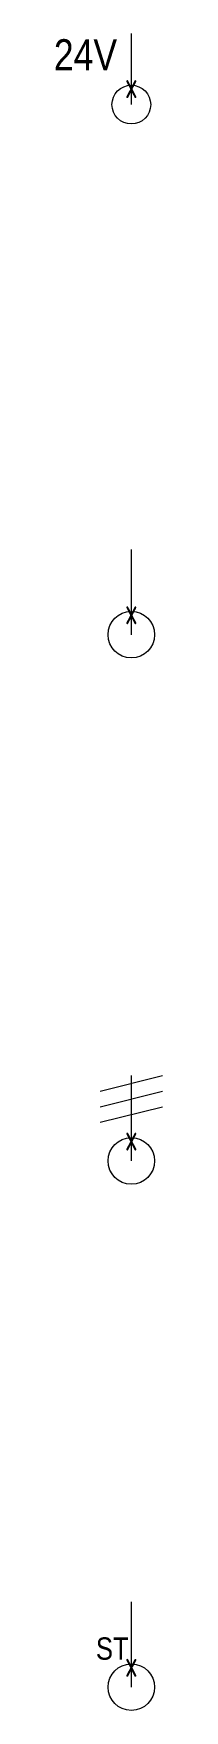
# Model space of a CAD drawing. Header units: metres. Extents: x -162 to 83385, y -62392 to -1971.
# Drawn here: x 15325 to 15531, y -5294 to -2050 of the extents above; entities that cross this region are included whole.
import ezdxf
from ezdxf.enums import TextEntityAlignment as Align

# ---------------------------------------------------------------- set-up
doc = ezdxf.new("R2010")
doc.units = ezdxf.units.M
doc.header["$LTSCALE"] = 0.5
for name, color, linetype, lineweight in [('ELIN_Attribut_01_Produkt_ID', 7, 'Continuous', 0), ('ELIN_Attribut_02_Stromkreis', 7, 'Continuous', 0), ('ELIN_Attribut_03_Verteilerbereich', 7, 'Continuous', 0), ('ELIN_Attribut_04_Montagehoehe', 7, 'Continuous', 0), ('ELIN_Attribut_05_Montageart', 7, 'Continuous', 0), ('ELIN_Attribut_06_Tuernummer', 7, 'Continuous', 0), ('ELIN_Attribut_07_Bemerkung', 7, 'Continuous', 0), ('ELIN_Attribut_08_Adresse', 7, 'Continuous', 0), ('ELIN_Attribut_10_AKZ1', 7, 'Continuous', 0), ('ELIN_Attribut_11_AKZ2', 7, 'Continuous', 0), ('ELIN_Attribut_12_Sonstiges1', 7, 'Continuous', 0), ('ELIN_Attribut_13_Sonstiges2', 7, 'Continuous', 0), ('ELIN_Attribut_14_Bauteil', 7, 'Continuous', 0), ('ELIN_Attribut_15_Ebene', 7, 'Continuous', 0), ('ELIN_Attribut_16_Raumnummer', 7, 'Continuous', 0), ('ELIN_Attribut_17_Raumname', 7, 'Continuous', 0), ('ELIN_Attribut_18_Montageabschnitt', 7, 'Continuous', 0), ('ELIN_Attribut_Basispunkt', 2, 'Continuous', 0), ('ELIN_Attribute_GEMOS', 11, 'Continuous', 0), ('ELIN_STS_WA_Auslass', 7, 'Continuous', 0)]:
    doc.layers.add(name, color=color, linetype=linetype, lineweight=lineweight)
doc.layers.get('0').off()
doc.styles.add('ARIAL_N', font='ARIALN.TTF')
doc.styles.add('ELIN_Attribute', font='isocp.shx', dxfattribs={"width": 0.8})

# ---------------------------------------------------------------- blocks, each defined once
blk = doc.blocks.new('ELIN_STS_AUSL_24')
at = {"color": 0}
blk.add_line((0, -37.5), (0, 100), dxfattribs=at)
blk.add_circle((0, -37.5), 37.5, dxfattribs=at)
at = {"color": 0, "style": 'ARIAL_N'}
blk.add_text('24V', height=60, dxfattribs=at).set_placement((-149.8, 28.9))
at = {"layer": 'ELIN_Attribut_01_Produkt_ID', "style": 'ELIN_Attribute', "width": 0.8, "flags": 8}
blk.add_attdef('01_PRODUKT_ID', (104, -14.6, 0), '', height=150, dxfattribs=at)
at = {"layer": 'ELIN_Attribut_02_Stromkreis', "style": 'ELIN_Attribute', "width": 0.8, "flags": 8}
blk.add_attdef('02_STROMKREIS', (104, 185.4, 0), '', height=150, dxfattribs=at)
at = {"layer": 'ELIN_Attribut_03_Verteilerbereich', "style": 'ELIN_Attribute', "width": 0.8, "flags": 8}
blk.add_attdef('03_VERTEILERBEREICH', (-247.5, -404.4, 0), '', height=125, dxfattribs=at)
at = {"layer": 'ELIN_Attribut_04_Montagehoehe', "style": 'ELIN_Attribute', "width": 0.8, "flags": 8}
blk.add_attdef('04_MONTAGEHOEHE', text='', height=125, dxfattribs=at).set_placement((-104.9, -14.6, 0), align=Align.RIGHT)
at = {"layer": 'ELIN_Attribut_05_Montageart', "style": 'ELIN_Attribute', "width": 0.8, "flags": 8}
blk.add_attdef('05_MONTAGEART', (104, -204.4, 0), '', height=125, dxfattribs=at)
at = {"layer": 'ELIN_Attribut_06_Tuernummer', "style": 'ELIN_Attribute', "width": 0.8, "flags": 8}
blk.add_attdef('06_TUERNUMMER', text='', height=125, dxfattribs=at).set_placement((-104.9, -214.6, 0), align=Align.RIGHT)
at = {"layer": 'ELIN_Attribut_07_Bemerkung', "style": 'ELIN_Attribute', "width": 0.8, "flags": 8}
blk.add_attdef('07_BEMERKUNG', (-247.5, -604.4, 0), '', height=125, dxfattribs=at)
at = {"layer": 'ELIN_Attribut_08_Adresse', "style": 'ELIN_Attribute', "width": 0.8, "flags": 8}
blk.add_attdef('08_ADRESSE', (-247.5, -804.4, 0), '', height=125, dxfattribs=at)
at = {"layer": 'ELIN_Attribut_10_AKZ1', "style": 'ELIN_Attribute', "width": 0.8, "flags": 8}
blk.add_attdef('10_AKZ1', (-247.5, -1204.4, 0), '', height=125, dxfattribs=at)
at = {"layer": 'ELIN_Attribut_11_AKZ2', "style": 'ELIN_Attribute', "width": 0.8, "flags": 8}
blk.add_attdef('11_AKZ2', (-247.5, -1404.4, 0), '', height=125, dxfattribs=at)
at = {"layer": 'ELIN_Attribut_12_Sonstiges1', "style": 'ELIN_Attribute', "width": 0.8, "flags": 8}
blk.add_attdef('12_SONSTIGES1', (-247.5, -1604.4, 0), '', height=125, dxfattribs=at)
at = {"layer": 'ELIN_Attribut_13_Sonstiges2', "style": 'ELIN_Attribute', "width": 0.8, "flags": 8}
blk.add_attdef('13_SONSTIGES2', (-247.5, -1804.4, 0), '', height=125, dxfattribs=at)
at = {"layer": 'ELIN_Attribut_14_Bauteil', "style": 'ELIN_Attribute', "width": 0.8, "flags": 8}
blk.add_attdef('14_BAUTEIL', (-247.5, -2004.4, 0), '', height=125, dxfattribs=at)
at = {"layer": 'ELIN_Attribut_15_Ebene', "style": 'ELIN_Attribute', "width": 0.8, "flags": 8}
blk.add_attdef('15_EBENE', (-247.5, -2204.4, 0), '', height=125, dxfattribs=at)
at = {"layer": 'ELIN_Attribut_16_Raumnummer', "style": 'ELIN_Attribute', "width": 0.8, "flags": 8}
blk.add_attdef('16_RAUMNUMMER', (-247.5, -2404.4, 0), '', height=125, dxfattribs=at)
at = {"layer": 'ELIN_Attribut_17_Raumname', "style": 'ELIN_Attribute', "width": 0.8, "flags": 8}
blk.add_attdef('17_RAUMNAME', (-247.5, -2604.4, 0), '', height=125, dxfattribs=at)
at = {"layer": 'ELIN_Attribut_18_Montageabschnitt', "style": 'ELIN_Attribute', "width": 0.8, "flags": 8}
blk.add_attdef('18_MONTAGEABSCHNITT', (-247.5, -2804.4, 0), '', height=125, dxfattribs=at)
at = {"layer": 'ELIN_Attribut_Basispunkt', "style": 'ELIN_Attribute', "width": 0.8, "flags": 8}
blk.add_attdef('Basispunkt', text='', height=50, dxfattribs=at).set_placement((0, 0), align=Align.MIDDLE)
at = {"layer": 'ELIN_Attribute_GEMOS', "style": 'ELIN_Attribute', "width": 0.6}
for tag, p in [('G01_PRO02ID', (1620.5, 183.6)), ('G02_BEZEICHNUNG', (1620.5, -14.6, 0)), ('G03_DESCRIPTION', (1620.5, -204.4, 0)), ('G04_GEMOS-SYMBOL', (1623.8, -404.4, 0)), ('G05_GEMOS-TYP', (1623.8, -604.4, 0)), ('G06_ORTSKENNUNG', (1620.5, -804.4, 0)), ('G08_FREI1', (1620.5, -1004.4, 0)), ('G08_FREI2', (1620.5, -1204.4, 0))]:
    blk.add_attdef(tag, p, '', height=125, dxfattribs=at)
blk = doc.blocks.new('ELIN_STS_AUSL_230')
at = {"color": 0}
blk.add_line((0, -45), (0, 120), dxfattribs=at)
blk.add_circle((0, -45), 45, dxfattribs=at)
at = {"layer": 'ELIN_Attribut_01_Produkt_ID', "style": 'ELIN_Attribute', "width": 0.8, "flags": 8}
blk.add_attdef('01_PRODUKT_ID', (125, -14.6, 0), '', height=150, dxfattribs=at)
at = {"layer": 'ELIN_Attribut_02_Stromkreis', "style": 'ELIN_Attribute', "width": 0.8, "flags": 8}
blk.add_attdef('02_STROMKREIS', (125, 185.4, 0), '', height=150, dxfattribs=at)
at = {"layer": 'ELIN_Attribut_03_Verteilerbereich', "style": 'ELIN_Attribute', "width": 0.8, "flags": 8}
blk.add_attdef('03_VERTEILERBEREICH', (-247.5, -404.4, 0), '', height=125, dxfattribs=at)
at = {"layer": 'ELIN_Attribut_04_Montagehoehe', "style": 'ELIN_Attribute', "width": 0.8, "flags": 8}
blk.add_attdef('04_MONTAGEHOEHE', text='', height=125, dxfattribs=at).set_placement((-104.9, -14.6, 0), align=Align.RIGHT)
at = {"layer": 'ELIN_Attribut_05_Montageart', "style": 'ELIN_Attribute', "width": 0.8, "flags": 8}
blk.add_attdef('05_MONTAGEART', (125, -204.4, 0), '', height=125, dxfattribs=at)
at = {"layer": 'ELIN_Attribut_06_Tuernummer', "style": 'ELIN_Attribute', "width": 0.8, "flags": 8}
blk.add_attdef('06_TUERNUMMER', text='', height=125, dxfattribs=at).set_placement((-104.9, -214.6, 0), align=Align.RIGHT)
at = {"layer": 'ELIN_Attribut_07_Bemerkung', "style": 'ELIN_Attribute', "width": 0.8, "flags": 8}
blk.add_attdef('07_BEMERKUNG', (-247.5, -604.4, 0), '', height=125, dxfattribs=at)
at = {"layer": 'ELIN_Attribut_08_Adresse', "style": 'ELIN_Attribute', "width": 0.8, "flags": 8}
blk.add_attdef('08_ADRESSE', (-247.5, -804.4, 0), '', height=125, dxfattribs=at)
at = {"layer": 'ELIN_Attribut_10_AKZ1', "style": 'ELIN_Attribute', "width": 0.8, "flags": 8}
blk.add_attdef('10_AKZ1', (-247.5, -1204.4, 0), '', height=125, dxfattribs=at)
at = {"layer": 'ELIN_Attribut_11_AKZ2', "style": 'ELIN_Attribute', "width": 0.8, "flags": 8}
blk.add_attdef('11_AKZ2', (-247.5, -1404.4, 0), '', height=125, dxfattribs=at)
at = {"layer": 'ELIN_Attribut_12_Sonstiges1', "style": 'ELIN_Attribute', "width": 0.8, "flags": 8}
blk.add_attdef('12_SONSTIGES1', (-247.5, -1604.4, 0), '', height=125, dxfattribs=at)
at = {"layer": 'ELIN_Attribut_13_Sonstiges2', "style": 'ELIN_Attribute', "width": 0.8, "flags": 8}
blk.add_attdef('13_SONSTIGES2', (-247.5, -1804.4, 0), '', height=125, dxfattribs=at)
at = {"layer": 'ELIN_Attribut_14_Bauteil', "style": 'ELIN_Attribute', "width": 0.8, "flags": 8}
blk.add_attdef('14_BAUTEIL', (-247.5, -2004.4, 0), '', height=125, dxfattribs=at)
at = {"layer": 'ELIN_Attribut_15_Ebene', "style": 'ELIN_Attribute', "width": 0.8, "flags": 8}
blk.add_attdef('15_EBENE', (-247.5, -2204.4, 0), '', height=125, dxfattribs=at)
at = {"layer": 'ELIN_Attribut_16_Raumnummer', "style": 'ELIN_Attribute', "width": 0.8, "flags": 8}
blk.add_attdef('16_RAUMNUMMER', (-247.5, -2404.4, 0), '', height=125, dxfattribs=at)
at = {"layer": 'ELIN_Attribut_17_Raumname', "style": 'ELIN_Attribute', "width": 0.8, "flags": 8}
blk.add_attdef('17_RAUMNAME', (-247.5, -2604.4, 0), '', height=125, dxfattribs=at)
at = {"layer": 'ELIN_Attribut_18_Montageabschnitt', "style": 'ELIN_Attribute', "width": 0.8, "flags": 8}
blk.add_attdef('18_MONTAGEABSCHNITT', (-247.5, -2804.4, 0), '', height=125, dxfattribs=at)
at = {"layer": 'ELIN_Attribut_Basispunkt', "style": 'ELIN_Attribute', "width": 0.8, "flags": 8}
blk.add_attdef('Basispunkt', text='', height=50, dxfattribs=at).set_placement((0, 0), align=Align.MIDDLE)
at = {"layer": 'ELIN_Attribute_GEMOS', "style": 'ELIN_Attribute', "width": 0.6}
for tag, p in [('G01_PRO02ID', (1620.5, 183.6)), ('G02_BEZEICHNUNG', (1620.5, -14.6, 0)), ('G03_DESCRIPTION', (1620.5, -204.4, 0)), ('G04_GEMOS-SYMBOL', (1623.8, -404.4, 0)), ('G05_GEMOS-TYP', (1623.8, -604.4, 0)), ('G06_ORTSKENNUNG', (1620.5, -804.4, 0)), ('G08_FREI1', (1620.5, -1004.4, 0)), ('G08_FREI2', (1620.5, -1204.4, 0))]:
    blk.add_attdef(tag, p, '', height=125, dxfattribs=at)
blk = doc.blocks.new('ELIN_STS_AUSL_400')
at = {"color": 0}
for p, q in [((-60, 90), (60, 120)), ((0, -45), (0, 120)), ((-60, 60), (60, 90)), ((-60, 30), (60, 60))]:
    blk.add_line(p, q, dxfattribs=at)
blk.add_circle((0, -45), 45, dxfattribs=at)
at = {"layer": 'ELIN_Attribut_01_Produkt_ID', "style": 'ELIN_Attribute', "width": 0.8, "flags": 8}
blk.add_attdef('01_PRODUKT_ID', (107.5, -14.6, 0), '', height=150, dxfattribs=at)
at = {"layer": 'ELIN_Attribut_02_Stromkreis', "style": 'ELIN_Attribute', "width": 0.8, "flags": 8}
blk.add_attdef('02_STROMKREIS', (107.5, 185.4, 0), '', height=150, dxfattribs=at)
at = {"layer": 'ELIN_Attribut_03_Verteilerbereich', "style": 'ELIN_Attribute', "width": 0.8, "flags": 8}
blk.add_attdef('03_VERTEILERBEREICH', (-247.5, -404.4, 0), '', height=125, dxfattribs=at)
at = {"layer": 'ELIN_Attribut_04_Montagehoehe', "style": 'ELIN_Attribute', "width": 0.8, "flags": 8}
blk.add_attdef('04_MONTAGEHOEHE', text='', height=125, dxfattribs=at).set_placement((-104.9, -14.6, 0), align=Align.RIGHT)
at = {"layer": 'ELIN_Attribut_05_Montageart', "style": 'ELIN_Attribute', "width": 0.8, "flags": 8}
blk.add_attdef('05_MONTAGEART', (107.5, -204.4, 0), '', height=125, dxfattribs=at)
at = {"layer": 'ELIN_Attribut_06_Tuernummer', "style": 'ELIN_Attribute', "width": 0.8, "flags": 8}
blk.add_attdef('06_TUERNUMMER', text='', height=125, dxfattribs=at).set_placement((-104.9, -214.6, 0), align=Align.RIGHT)
at = {"layer": 'ELIN_Attribut_07_Bemerkung', "style": 'ELIN_Attribute', "width": 0.8, "flags": 8}
blk.add_attdef('07_BEMERKUNG', (-247.5, -604.4, 0), '', height=125, dxfattribs=at)
at = {"layer": 'ELIN_Attribut_08_Adresse', "style": 'ELIN_Attribute', "width": 0.8, "flags": 8}
blk.add_attdef('08_ADRESSE', (-247.5, -804.4, 0), '', height=125, dxfattribs=at)
at = {"layer": 'ELIN_Attribut_10_AKZ1', "style": 'ELIN_Attribute', "width": 0.8, "flags": 8}
blk.add_attdef('10_AKZ1', (-247.5, -1204.4, 0), '', height=125, dxfattribs=at)
at = {"layer": 'ELIN_Attribut_11_AKZ2', "style": 'ELIN_Attribute', "width": 0.8, "flags": 8}
blk.add_attdef('11_AKZ2', (-247.5, -1404.4, 0), '', height=125, dxfattribs=at)
at = {"layer": 'ELIN_Attribut_12_Sonstiges1', "style": 'ELIN_Attribute', "width": 0.8, "flags": 8}
blk.add_attdef('12_SONSTIGES1', (-247.5, -1604.4, 0), '', height=125, dxfattribs=at)
at = {"layer": 'ELIN_Attribut_13_Sonstiges2', "style": 'ELIN_Attribute', "width": 0.8, "flags": 8}
blk.add_attdef('13_SONSTIGES2', (-247.5, -1804.4, 0), '', height=125, dxfattribs=at)
at = {"layer": 'ELIN_Attribut_14_Bauteil', "style": 'ELIN_Attribute', "width": 0.8, "flags": 8}
blk.add_attdef('14_BAUTEIL', (-247.5, -2004.4, 0), '', height=125, dxfattribs=at)
at = {"layer": 'ELIN_Attribut_15_Ebene', "style": 'ELIN_Attribute', "width": 0.8, "flags": 8}
blk.add_attdef('15_EBENE', (-247.5, -2204.4, 0), '', height=125, dxfattribs=at)
at = {"layer": 'ELIN_Attribut_16_Raumnummer', "style": 'ELIN_Attribute', "width": 0.8, "flags": 8}
blk.add_attdef('16_RAUMNUMMER', (-247.5, -2404.4, 0), '', height=125, dxfattribs=at)
at = {"layer": 'ELIN_Attribut_17_Raumname', "style": 'ELIN_Attribute', "width": 0.8, "flags": 8}
blk.add_attdef('17_RAUMNAME', (-247.5, -2604.4, 0), '', height=125, dxfattribs=at)
at = {"layer": 'ELIN_Attribut_18_Montageabschnitt', "style": 'ELIN_Attribute', "width": 0.8, "flags": 8}
blk.add_attdef('18_MONTAGEABSCHNITT', (-247.5, -2804.4, 0), '', height=125, dxfattribs=at)
at = {"layer": 'ELIN_Attribut_Basispunkt', "style": 'ELIN_Attribute', "width": 0.8, "flags": 8}
blk.add_attdef('Basispunkt', text='', height=50, dxfattribs=at).set_placement((0, 0), align=Align.MIDDLE)
at = {"layer": 'ELIN_Attribute_GEMOS', "style": 'ELIN_Attribute', "width": 0.6}
for tag, p in [('G01_PRO02ID', (1620.5, 183.6)), ('G02_BEZEICHNUNG', (1620.5, -14.6, 0)), ('G03_DESCRIPTION', (1620.5, -204.4, 0)), ('G04_GEMOS-SYMBOL', (1623.8, -404.4, 0)), ('G05_GEMOS-TYP', (1623.8, -604.4, 0)), ('G06_ORTSKENNUNG', (1620.5, -804.4, 0)), ('G08_FREI1', (1620.5, -1004.4, 0)), ('G08_FREI2', (1620.5, -1204.4, 0))]:
    blk.add_attdef(tag, p, '', height=125, dxfattribs=at)
blk = doc.blocks.new('ELIN_STS_AUSL_230STRG')
at = {"color": 0}
blk.add_line((0, -45), (0, 120), dxfattribs=at)
blk.add_circle((0, -45), 45, dxfattribs=at)
at = {"color": 0, "style": 'ARIAL_N'}
blk.add_text('ST', height=43.18, dxfattribs=at).set_placement((-68.5, 8.2))
at = {"layer": 'ELIN_Attribut_01_Produkt_ID', "style": 'ELIN_Attribute', "width": 0.8, "flags": 8}
blk.add_attdef('01_PRODUKT_ID', (120.5, -14.6, 0), '', height=150, dxfattribs=at)
at = {"layer": 'ELIN_Attribut_02_Stromkreis', "style": 'ELIN_Attribute', "width": 0.8, "flags": 8}
blk.add_attdef('02_STROMKREIS', (120.5, 185.4, 0), '', height=150, dxfattribs=at)
at = {"layer": 'ELIN_Attribut_03_Verteilerbereich', "style": 'ELIN_Attribute', "width": 0.8, "flags": 8}
blk.add_attdef('03_VERTEILERBEREICH', (-247.5, -404.4, 0), '', height=125, dxfattribs=at)
at = {"layer": 'ELIN_Attribut_04_Montagehoehe', "style": 'ELIN_Attribute', "width": 0.8, "flags": 8}
blk.add_attdef('04_MONTAGEHOEHE', text='', height=125, dxfattribs=at).set_placement((-104.9, -14.6, 0), align=Align.RIGHT)
at = {"layer": 'ELIN_Attribut_05_Montageart', "style": 'ELIN_Attribute', "width": 0.8, "flags": 8}
blk.add_attdef('05_MONTAGEART', (120.5, -204.4, 0), '', height=125, dxfattribs=at)
at = {"layer": 'ELIN_Attribut_06_Tuernummer', "style": 'ELIN_Attribute', "width": 0.8, "flags": 8}
blk.add_attdef('06_TUERNUMMER', text='', height=125, dxfattribs=at).set_placement((-104.9, -214.6, 0), align=Align.RIGHT)
at = {"layer": 'ELIN_Attribut_07_Bemerkung', "style": 'ELIN_Attribute', "width": 0.8, "flags": 8}
blk.add_attdef('07_BEMERKUNG', (-247.5, -604.4, 0), '', height=125, dxfattribs=at)
at = {"layer": 'ELIN_Attribut_08_Adresse', "style": 'ELIN_Attribute', "width": 0.8, "flags": 8}
blk.add_attdef('08_ADRESSE', (-247.5, -804.4, 0), '', height=125, dxfattribs=at)
at = {"layer": 'ELIN_Attribut_10_AKZ1', "style": 'ELIN_Attribute', "width": 0.8, "flags": 8}
blk.add_attdef('10_AKZ1', (-247.5, -1204.4, 0), '', height=125, dxfattribs=at)
at = {"layer": 'ELIN_Attribut_11_AKZ2', "style": 'ELIN_Attribute', "width": 0.8, "flags": 8}
blk.add_attdef('11_AKZ2', (-247.5, -1404.4, 0), '', height=125, dxfattribs=at)
at = {"layer": 'ELIN_Attribut_12_Sonstiges1', "style": 'ELIN_Attribute', "width": 0.8, "flags": 8}
blk.add_attdef('12_SONSTIGES1', (-247.5, -1604.4, 0), '', height=125, dxfattribs=at)
at = {"layer": 'ELIN_Attribut_13_Sonstiges2', "style": 'ELIN_Attribute', "width": 0.8, "flags": 8}
blk.add_attdef('13_SONSTIGES2', (-247.5, -1804.4, 0), '', height=125, dxfattribs=at)
at = {"layer": 'ELIN_Attribut_14_Bauteil', "style": 'ELIN_Attribute', "width": 0.8, "flags": 8}
blk.add_attdef('14_BAUTEIL', (-247.5, -2004.4, 0), '', height=125, dxfattribs=at)
at = {"layer": 'ELIN_Attribut_15_Ebene', "style": 'ELIN_Attribute', "width": 0.8, "flags": 8}
blk.add_attdef('15_EBENE', (-247.5, -2204.4, 0), '', height=125, dxfattribs=at)
at = {"layer": 'ELIN_Attribut_16_Raumnummer', "style": 'ELIN_Attribute', "width": 0.8, "flags": 8}
blk.add_attdef('16_RAUMNUMMER', (-247.5, -2404.4, 0), '', height=125, dxfattribs=at)
at = {"layer": 'ELIN_Attribut_17_Raumname', "style": 'ELIN_Attribute', "width": 0.8, "flags": 8}
blk.add_attdef('17_RAUMNAME', (-247.5, -2604.4, 0), '', height=125, dxfattribs=at)
at = {"layer": 'ELIN_Attribut_18_Montageabschnitt', "style": 'ELIN_Attribute', "width": 0.8, "flags": 8}
blk.add_attdef('18_MONTAGEABSCHNITT', (-247.5, -2804.4, 0), '', height=125, dxfattribs=at)
at = {"layer": 'ELIN_Attribut_Basispunkt', "style": 'ELIN_Attribute', "width": 0.8, "flags": 8}
blk.add_attdef('Basispunkt', text='', height=50, dxfattribs=at).set_placement((0, 0), align=Align.MIDDLE)
at = {"layer": 'ELIN_Attribute_GEMOS', "style": 'ELIN_Attribute', "width": 0.6}
for tag, p in [('G01_PRO02ID', (1620.5, 183.6)), ('G02_BEZEICHNUNG', (1620.5, -14.6, 0)), ('G03_DESCRIPTION', (1620.5, -204.4, 0)), ('G04_GEMOS-SYMBOL', (1623.8, -404.4, 0)), ('G05_GEMOS-TYP', (1623.8, -604.4, 0)), ('G06_ORTSKENNUNG', (1620.5, -804.4, 0)), ('G08_FREI1', (1620.5, -1004.4, 0)), ('G08_FREI2', (1620.5, -1204.4, 0))]:
    blk.add_attdef(tag, p, '', height=125, dxfattribs=at)

msp = doc.modelspace()

# ---------------------------------------------------------------- block references
at = {"layer": 'ELIN_STS_WA_Auslass', "lineweight": 0}
ref = msp.add_blockref('ELIN_STS_AUSL_24', (15471.4, -2150.2), dxfattribs=at)
ref.add_attrib('Basispunkt', 'x', dxfattribs={"layer": 'ELIN_Attribut_Basispunkt', "height": 50, "style": 'ELIN_Attribute', "width": 0.8}).set_placement((15471.4, -2150.2), align=Align.MIDDLE)
ref = msp.add_blockref('ELIN_STS_AUSL_230', (15471.4, -3168), dxfattribs=at)
ref.add_attrib('Basispunkt', 'x', dxfattribs={"layer": 'ELIN_Attribut_Basispunkt', "height": 50, "style": 'ELIN_Attribute', "width": 0.8}).set_placement((15471.4, -3168), align=Align.MIDDLE)
ref = msp.add_blockref('ELIN_STS_AUSL_400', (15471.4, -4186), dxfattribs=at)
ref.add_attrib('Basispunkt', 'x', dxfattribs={"layer": 'ELIN_Attribut_Basispunkt', "height": 50, "style": 'ELIN_Attribute', "width": 0.8}).set_placement((15471.4, -4186), align=Align.MIDDLE)
ref = msp.add_blockref('ELIN_STS_AUSL_230STRG', (15471.4, -5203.9), dxfattribs=at)
ref.add_attrib('Basispunkt', 'x', dxfattribs={"layer": 'ELIN_Attribut_Basispunkt', "height": 50, "style": 'ELIN_Attribute', "width": 0.8}).set_placement((15471.4, -5203.9), align=Align.MIDDLE)

doc.saveas('drawing.dxf')
